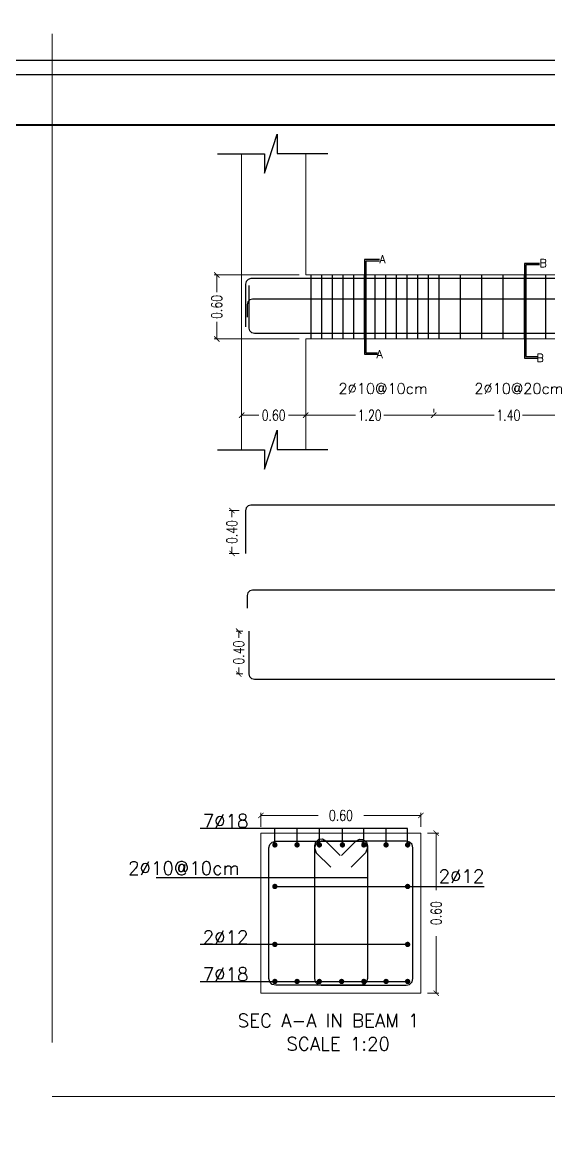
# Model space of a CAD drawing. Extents: x 166525 to 167198, y 178739 to 179747.
# Drawn here: x 167069.86 to 167079.72, y 179248.73 to 179269.75 of the extents above; entities that cross this region are included whole.
import ezdxf

# ---------------------------------------------------------------- set-up
doc = ezdxf.new("R2010")
doc.units = 0
doc.header["$MEASUREMENT"] = 0
doc.linetypes.add('AUSGEZOGEN', pattern=[0])
doc.linetypes.add('VONLAYER', pattern=[0])
doc.layers.get('0').update_dxf_attribs({"linetype": 'CONTINUOUS'})
doc.layers.get('DEFPOINTS').update_dxf_attribs({"linetype": 'CONTINUOUS'})
doc.layers.add('BEAM', color=6, linetype='CONTINUOUS', lineweight=13)
for name, color, linetype in [('BEAM-DIM', 4, 'CONTINUOUS'), ('BEAM-REIN', 2, 'CONTINUOUS'), ('COVER', 7, 'CONTINUOUS'), ('EBENE0', 7, 'AUSGEZOGEN'), ('FRAME', 2, 'CONTINUOUS'), ('MHATCH', 8, 'CONTINUOUS'), ('rebar call line', 8, 'CONTINUOUS'), ('REBARS', 2, 'CONTINUOUS'), ('Reinforcement', 10, 'CONTINUOUS'), ('TEXT', 7, 'CONTINUOUS')]:
    doc.layers.add(name, color=color, linetype=linetype)
doc.styles.add('DIM', font='simplex.shx', dxfattribs={"width": 0.75})
doc.styles.add('ROMANS', font='romans.shx')
doc.dimstyles.new('MUTASIM', dxfattribs={"dimscale": 0.9995, "dimtxt": 0.2, "dimasz": 0.1, "dimexe": 0.05, "dimexo": 0.12, "dimgap": 0.05, "dimtad": 0, "dimzin": 0, "dimdsep": 46, "dimtxsty": 'DIM', "dimblk": 'ARCHTICK', "dimcen": 0.09, "dimclrd": 35, "dimclre": 33, "dimclrt": 256, "dimazin": 0, "dimtfac": 1, "dimtofl": 0, "dimtmove": 1, "dimatfit": 3, "dimfxl": 0.18, "dimtolj": 1, "dimtzin": 0, "dimlwd": 13, "dimlwe": 9, "dimarcsym": 0})

# ---------------------------------------------------------------- blocks, each defined once
blk = doc.blocks.new('_ARCHTICK')
at = {"color": 0, "linetype": 'ByBlock', "const_width": 0.15}
blk.add_lwpolyline([(-0.5, -0.5), (0.5, 0.5)], dxfattribs=at)
blk = doc.blocks.new('*D1607')
at = {"layer": 'BEAM', "color": 33, "lineweight": 9, "transparency": 16777216}
for p, q in [((167075.168, 179262.511), (167075.168, 179262.441)), ((167077.568, 179262.511), (167077.568, 179262.441))]:
    blk.add_line(p, q, dxfattribs=at)
at = {"layer": 'BEAM', "color": 35, "lineweight": 13, "transparency": 16777216}
for p, q in [((167075.168, 179262.391), (167076.104, 179262.391)), ((167077.568, 179262.391), (167076.632, 179262.391))]:
    blk.add_line(p, q, dxfattribs=at)
at = {"layer": 'DEFPOINTS', "color": 0, "transparency": 16777216}
for p in [(167075.168, 179262.391), (167077.568, 179262.391), (167077.568, 179262.391)]:
    blk.add_point(p, dxfattribs=at)
at = {"layer": 'BEAM', "color": 35, "lineweight": 13, "transparency": 16777216, "xscale": 0.09995000000000001, "yscale": 0.09995000000000001, "zscale": 0.09995000000000001, "rotation": 180}
blk.add_blockref('_ARCHTICK', (167075.168, 179262.391), dxfattribs=at)
at = {"layer": 'BEAM', "color": 35, "lineweight": 13, "transparency": 16777216, "xscale": 0.09995000000000001, "yscale": 0.09995000000000001, "zscale": 0.09995000000000001}
blk.add_blockref('_ARCHTICK', (167077.568, 179262.391), dxfattribs=at)
at = {"layer": 'BEAM', "transparency": 16777216, "insert": (167076.368, 179262.391), "char_height": 0.1999, "attachment_point": 5, "style": 'DIM'}
blk.add_mtext('\\A1;1.20', dxfattribs=at)
blk = doc.blocks.new('*D1608')
at = {"layer": 'BEAM', "color": 33, "lineweight": 9, "transparency": 16777216}
for p, q in [((167077.568, 179262.511), (167077.568, 179262.441)), ((167080.368, 179262.511), (167080.368, 179262.441))]:
    blk.add_line(p, q, dxfattribs=at)
at = {"layer": 'BEAM', "color": 35, "lineweight": 13, "transparency": 16777216}
for p, q in [((167077.568, 179262.391), (167078.704, 179262.391)), ((167080.368, 179262.391), (167079.232, 179262.391))]:
    blk.add_line(p, q, dxfattribs=at)
at = {"layer": 'DEFPOINTS', "color": 0, "transparency": 16777216}
for p in [(167077.568, 179262.391), (167080.368, 179262.391), (167080.368, 179262.391)]:
    blk.add_point(p, dxfattribs=at)
at = {"layer": 'BEAM', "color": 35, "lineweight": 13, "transparency": 16777216, "xscale": 0.09995000000000001, "yscale": 0.09995000000000001, "zscale": 0.09995000000000001, "rotation": 180}
blk.add_blockref('_ARCHTICK', (167077.568, 179262.391), dxfattribs=at)
at = {"layer": 'BEAM', "color": 35, "lineweight": 13, "transparency": 16777216, "xscale": 0.09995000000000001, "yscale": 0.09995000000000001, "zscale": 0.09995000000000001}
blk.add_blockref('_ARCHTICK', (167080.368, 179262.391), dxfattribs=at)
at = {"layer": 'BEAM', "transparency": 16777216, "insert": (167078.968, 179262.391), "char_height": 0.1999, "attachment_point": 5, "style": 'DIM'}
blk.add_mtext('\\A1;1.40', dxfattribs=at)
blk = doc.blocks.new('*D1615')
at = {"layer": 'BEAM', "color": 33, "lineweight": 9, "transparency": 16777216}
for p, q in [((167073.968, 179262.511), (167073.968, 179262.441)), ((167075.168, 179262.511), (167075.168, 179262.441))]:
    blk.add_line(p, q, dxfattribs=at)
at = {"layer": 'BEAM', "color": 35, "lineweight": 13, "transparency": 16777216}
for p, q in [((167073.968, 179262.391), (167074.29, 179262.391)), ((167075.168, 179262.391), (167074.847, 179262.391))]:
    blk.add_line(p, q, dxfattribs=at)
at = {"layer": 'DEFPOINTS', "color": 0, "transparency": 16777216}
for p in [(167073.968, 179262.391), (167075.168, 179262.391), (167075.168, 179262.391)]:
    blk.add_point(p, dxfattribs=at)
at = {"layer": 'BEAM', "color": 35, "lineweight": 13, "transparency": 16777216, "xscale": 0.09995000000000001, "yscale": 0.09995000000000001, "zscale": 0.09995000000000001, "rotation": 180}
blk.add_blockref('_ARCHTICK', (167073.968, 179262.391), dxfattribs=at)
at = {"layer": 'BEAM', "color": 35, "lineweight": 13, "transparency": 16777216, "xscale": 0.09995000000000001, "yscale": 0.09995000000000001, "zscale": 0.09995000000000001}
blk.add_blockref('_ARCHTICK', (167075.168, 179262.391), dxfattribs=at)
at = {"layer": 'BEAM', "transparency": 16777216, "insert": (167074.568, 179262.391), "char_height": 0.1999, "attachment_point": 5, "style": 'DIM'}
blk.add_mtext('\\A1;0.60', dxfattribs=at)
blk = doc.blocks.new('*D1812')
at = {"layer": 'BEAM', "color": 33, "lineweight": 9, "transparency": 16777216}
for p, q in [((167073.921, 179260.603), (167073.737, 179260.603)), ((167073.921, 179259.803), (167073.737, 179259.803))]:
    blk.add_line(p, q, dxfattribs=at)
at = {"layer": 'BEAM', "color": 35, "lineweight": 13, "transparency": 16777216}
for p, q in [((167073.787, 179260.603), (167073.787, 179260.481)), ((167073.787, 179259.803), (167073.787, 179259.924))]:
    blk.add_line(p, q, dxfattribs=at)
at = {"layer": 'DEFPOINTS', "color": 0, "transparency": 16777216}
for p in [(167073.787, 179260.603), (167074.041, 179260.603), (167074.041, 179259.803)]:
    blk.add_point(p, dxfattribs=at)
at = {"layer": 'BEAM', "color": 35, "lineweight": 13, "transparency": 16777216, "xscale": 0.09995000000000001, "yscale": 0.09995000000000001, "zscale": 0.09995000000000001}
for p, rotation in [((167073.787, 179260.603), 90), ((167073.787, 179259.803), 270)]:
    blk.add_blockref('_ARCHTICK', p, dxfattribs=dict(at, rotation=rotation))
at = {"layer": 'BEAM', "transparency": 16777216, "insert": (167073.787, 179260.203), "char_height": 0.1999, "attachment_point": 5, "rotation": 90, "style": 'DIM'}
blk.add_mtext('\\A1;0.40', dxfattribs=at)
blk = doc.blocks.new('*D1815')
at = {"layer": 'BEAM', "color": 33, "lineweight": 9, "transparency": 16777216}
for p, q in [((167073.988, 179258.344), (167073.863, 179258.344)), ((167073.988, 179257.544), (167073.863, 179257.544))]:
    blk.add_line(p, q, dxfattribs=at)
at = {"layer": 'BEAM', "color": 35, "lineweight": 13, "transparency": 16777216}
for p, q in [((167073.913, 179258.344), (167073.913, 179258.222)), ((167073.913, 179257.544), (167073.913, 179257.666))]:
    blk.add_line(p, q, dxfattribs=at)
at = {"layer": 'DEFPOINTS', "color": 0, "transparency": 16777216}
for p in [(167074.108, 179258.344), (167073.913, 179257.544), (167074.108, 179257.544)]:
    blk.add_point(p, dxfattribs=at)
at = {"layer": 'BEAM', "color": 35, "lineweight": 13, "transparency": 16777216, "xscale": 0.09995000000000001, "yscale": 0.09995000000000001, "zscale": 0.09995000000000001}
for p, rotation in [((167073.913, 179258.344), 90), ((167073.913, 179257.544), 270)]:
    blk.add_blockref('_ARCHTICK', p, dxfattribs=dict(at, rotation=rotation))
at = {"layer": 'BEAM', "transparency": 16777216, "insert": (167073.913, 179257.944), "char_height": 0.1999, "attachment_point": 5, "rotation": 90, "style": 'DIM'}
blk.add_mtext('\\A1;0.40', dxfattribs=at)
blk = doc.blocks.new('*D1816')
at = {"layer": 'BEAM', "color": 33, "lineweight": 9, "transparency": 16777216}
for p, q in [((167075.048, 179265.018), (167073.452, 179265.018)), ((167075.048, 179263.818), (167073.452, 179263.818))]:
    blk.add_line(p, q, dxfattribs=at)
at = {"layer": 'BEAM', "color": 35, "lineweight": 13, "transparency": 16777216}
for p, q in [((167073.502, 179265.018), (167073.502, 179264.696)), ((167073.502, 179263.818), (167073.502, 179264.14))]:
    blk.add_line(p, q, dxfattribs=at)
at = {"layer": 'DEFPOINTS', "color": 0, "transparency": 16777216}
for p in [(167073.502, 179265.018), (167075.168, 179265.018), (167075.168, 179263.818)]:
    blk.add_point(p, dxfattribs=at)
at = {"layer": 'BEAM', "color": 35, "lineweight": 13, "transparency": 16777216, "xscale": 0.09995000000000001, "yscale": 0.09995000000000001, "zscale": 0.09995000000000001}
for p, rotation in [((167073.502, 179265.018), 90), ((167073.502, 179263.818), 270)]:
    blk.add_blockref('_ARCHTICK', p, dxfattribs=dict(at, rotation=rotation))
at = {"layer": 'BEAM', "transparency": 16777216, "insert": (167073.502, 179264.418), "char_height": 0.1999, "attachment_point": 5, "rotation": 90, "style": 'DIM'}
blk.add_mtext('\\A1;0.60', dxfattribs=at)
blk = doc.blocks.new('*D1822')
at = {"layer": 'BEAM', "color": 33, "lineweight": 9, "transparency": 16777216}
for p, q in [((167074.329, 179254.684), (167074.329, 179254.946)), ((167077.329, 179254.684), (167077.329, 179254.946))]:
    blk.add_line(p, q, dxfattribs=at)
at = {"layer": 'BEAM', "color": 35, "lineweight": 13, "transparency": 16777216}
for p, q in [((167074.329, 179254.896), (167075.401, 179254.896)), ((167077.329, 179254.896), (167076.257, 179254.896))]:
    blk.add_line(p, q, dxfattribs=at)
at = {"layer": 'DEFPOINTS', "color": 0, "transparency": 16777216}
for p in [(167077.329, 179254.896), (167074.329, 179254.564), (167077.329, 179254.564)]:
    blk.add_point(p, dxfattribs=at)
at = {"layer": 'BEAM', "color": 35, "lineweight": 13, "transparency": 16777216, "xscale": 0.09995000000000001, "yscale": 0.09995000000000001, "zscale": 0.09995000000000001, "rotation": 180}
blk.add_blockref('_ARCHTICK', (167074.329, 179254.896), dxfattribs=at)
at = {"layer": 'BEAM', "color": 35, "lineweight": 13, "transparency": 16777216, "xscale": 0.09995000000000001, "yscale": 0.09995000000000001, "zscale": 0.09995000000000001}
blk.add_blockref('_ARCHTICK', (167077.329, 179254.896), dxfattribs=at)
at = {"layer": 'BEAM', "transparency": 16777216, "insert": (167075.829, 179254.896), "char_height": 0.1999, "attachment_point": 5, "style": 'DIM'}
blk.add_mtext('\\A1;0.60', dxfattribs=at)
blk = doc.blocks.new('*D1823')
at = {"layer": 'BEAM', "color": 33, "lineweight": 9, "transparency": 16777216}
for p, q in [((167077.449, 179254.564), (167077.664, 179254.564)), ((167077.449, 179251.564), (167077.664, 179251.564))]:
    blk.add_line(p, q, dxfattribs=at)
at = {"layer": 'BEAM', "color": 35, "lineweight": 13, "transparency": 16777216}
for p, q in [((167077.614, 179254.564), (167077.614, 179253.492)), ((167077.614, 179251.564), (167077.614, 179252.635))]:
    blk.add_line(p, q, dxfattribs=at)
at = {"layer": 'DEFPOINTS', "color": 0, "transparency": 16777216}
for p in [(167077.329, 179254.564), (167077.614, 179254.564), (167077.329, 179251.564)]:
    blk.add_point(p, dxfattribs=at)
at = {"layer": 'BEAM', "color": 35, "lineweight": 13, "transparency": 16777216, "xscale": 0.09995000000000001, "yscale": 0.09995000000000001, "zscale": 0.09995000000000001}
for p, rotation in [((167077.614, 179254.564), 90), ((167077.614, 179251.564), 270)]:
    blk.add_blockref('_ARCHTICK', p, dxfattribs=dict(at, rotation=rotation))
at = {"layer": 'BEAM', "transparency": 16777216, "insert": (167077.614, 179253.064), "char_height": 0.1999, "attachment_point": 5, "rotation": 90, "style": 'DIM'}
blk.add_mtext('\\A1;0.60', dxfattribs=at)

msp = doc.modelspace()

# ---------------------------------------------------------------- linework, layer by layer
at = {"layer": 'BEAM'}
for p, q in [((167073.96832, 179267.2915), (167073.96832, 179261.74675)), ((167075.16832, 179267.2915), (167075.16832, 179265.01802)), ((167075.16832, 179265.01802), (167082.76832, 179265.01802)), ((167075.16832, 179263.81802), (167075.16832, 179261.74675)), ((167075.16832, 179263.81802), (167082.76832, 179263.81802))]:
    msp.add_line(p, q, dxfattribs=at)
msp.add_lwpolyline([(167074.32888, 179251.56359), (167077.32888, 179251.56359), (167077.32888, 179254.56359), (167074.32888, 179254.56359)], close=True, dxfattribs=at)
at = {"layer": 'BEAM-REIN', "const_width": 0.0475}
for points in [[(167074.56404, 179254.34262, 1), (167074.61654, 179254.34262, 1)], [(167074.98104, 179254.34262, 1), (167075.03354, 179254.34262, 1)], [(167075.39804, 179254.34262, 1), (167075.45054, 179254.34262, 1)], [(167075.83144, 179254.34262, 1), (167075.88394, 179254.34262, 1)], [(167076.23204, 179254.34262, 1), (167076.28454, 179254.34262, 1)], [(167076.64904, 179254.34262, 1), (167076.70154, 179254.34262, 1)], [(167077.05289, 179254.34262, 1), (167077.10539, 179254.34262, 1)], [(167074.56404, 179253.56389, 1), (167074.61654, 179253.56389, 1)], [(167077.05289, 179253.56389, 1), (167077.10539, 179253.56389, 1)], [(167074.56404, 179252.47845, 1), (167074.61654, 179252.47845, 1)], [(167077.05289, 179252.47845, 1), (167077.10539, 179252.47845, 1)], [(167074.56404, 179251.78461, 1), (167074.61654, 179251.78461, 1)], [(167074.98104, 179251.78461, 1), (167075.03354, 179251.78461, 1)], [(167075.39804, 179251.78461, 1), (167075.45054, 179251.78461, 1)], [(167075.81547, 179251.78461, 1), (167075.86797, 179251.78461, 1)], [(167076.23204, 179251.78461, 1), (167076.28454, 179251.78461, 1)], [(167076.64904, 179251.78461, 1), (167076.70154, 179251.78461, 1)], [(167077.05289, 179251.78461, 1), (167077.10539, 179251.78461, 1)]]:
    msp.add_lwpolyline(points, format="xyb", close=True, dxfattribs=at)
at = {"layer": 'COVER', "flags": 128}
for points in [[(167043.74335, 179311.08886), (167103.6646, 179311.08886), (167103.6646, 179268.76636), (167043.74335, 179268.76636)], [(167043.12657, 179269.038), (167103.04782, 179269.038), (167103.04782, 179226.7155), (167043.12657, 179226.7155)]]:
    msp.add_lwpolyline(points, close=True, dxfattribs=at)
at = {"layer": 'EBENE0', "color": 8, "linetype": 'AUSGEZOGEN'}
for p, q in [((167074.39358, 179266.92332), (167074.63155, 179267.65482)), ((167074.63155, 179267.65482), (167074.63155, 179267.2915)), ((167073.51494, 179267.28907), (167074.39358, 179267.28907)), ((167074.39358, 179267.28907), (167074.39358, 179266.92332)), ((167074.63155, 179267.2915), (167075.5834, 179267.2915)), ((167074.39358, 179261.37856), (167074.63155, 179262.11007)), ((167074.63155, 179262.11007), (167074.63155, 179261.74675)), ((167073.51494, 179261.74432), (167074.39358, 179261.74432)), ((167074.39358, 179261.74432), (167074.39358, 179261.37856)), ((167074.63155, 179261.74675), (167075.5834, 179261.74675))]:
    msp.add_line(p, q, dxfattribs=at)
at = {"layer": 'FRAME', "color": 8, "linetype": 'Continuous', "lineweight": 0}
for p, q in [((167070.4189, 179250.64415), (167070.4189, 179269.53413)), ((167096.57581, 179249.63165), (167070.4189, 179249.63165))]:
    msp.add_line(p, q, dxfattribs=at)
at = {"layer": 'MHATCH', "const_width": 0.03562, "flags": 128}
msp.add_lwpolyline([(167044.69407, 179267.82675), (167101.48032, 179267.82675), (167101.48032, 179227.92675), (167044.69407, 179227.92675)], close=True, dxfattribs=at)
at = {"layer": 'MHATCH'}
msp.add_lwpolyline([(167045.05032, 179267.82675), (167101.48032, 179267.82675), (167101.48032, 179227.92675)], dxfattribs=at)
at = {"layer": 'rebar call line'}
for p, q in [((167077.07914, 179254.65175), (167073.19198, 179254.65175)), ((167074.59029, 179254.34262), (167074.59029, 179254.65175)), ((167075.00729, 179254.34262), (167075.00729, 179254.65175)), ((167075.42429, 179254.34262), (167075.42429, 179254.65175)), ((167075.85769, 179254.34262), (167075.85769, 179254.65175)), ((167076.25829, 179254.34262), (167076.25829, 179254.65175)), ((167076.67529, 179254.34262), (167076.67529, 179254.65175)), ((167077.07914, 179254.34262), (167077.07914, 179254.65175)), ((167072.36466, 179253.73168), (167076.32711, 179253.73168)), ((167078.51456, 179253.55958), (167074.56439, 179253.55958)), ((167077.07914, 179252.47414), (167073.19198, 179252.47414)), ((167077.07914, 179251.78065), (167073.19198, 179251.78065))]:
    msp.add_line(p, q, dxfattribs=at)
for points in [[(167076.55012, 179265.30709), (167076.26832, 179265.30709), (167076.26832, 179263.53189), (167076.51233, 179263.53189)], [(167076.55012, 179265.27709), (167076.29787, 179265.27709), (167076.29787, 179263.56189), (167076.51233, 179263.56189)], [(167079.55012, 179265.23474), (167079.26832, 179265.23474), (167079.26832, 179263.45954), (167079.51233, 179263.45954)], [(167079.55012, 179265.20474), (167079.29787, 179265.20474), (167079.29787, 179263.48954), (167079.51233, 179263.48954)]]:
    msp.add_lwpolyline(points, dxfattribs=at)
at = {"layer": 'REBARS'}
for points in [[(167092.64186, 179264.04643), (167092.64186, 179264.84643), (167092.62825, 179264.89723), (167092.59106, 179264.93442), (167092.54026, 179264.94803), (167074.14266, 179264.94803), (167074.09186, 179264.93442), (167074.05467, 179264.89723), (167074.04106, 179264.84643), (167074.04106, 179264.04643)], [(167092.70902, 179264.8201), (167092.70902, 179264.0201), (167092.69541, 179263.9693), (167092.65822, 179263.93211), (167092.60742, 179263.9185), (167074.20982, 179263.9185), (167074.15902, 179263.93211), (167074.12183, 179263.9693), (167074.10822, 179264.0201), (167074.10822, 179264.8201)], [(167092.59016, 179264.22467), (167092.59016, 179264.46065), (167092.57655, 179264.51145), (167092.53936, 179264.54864), (167092.48856, 179264.56225), (167074.17144, 179264.56225), (167074.12064, 179264.54864), (167074.08345, 179264.51145), (167074.06984, 179264.46065), (167074.06984, 179264.22467)], [(167092.64186, 179259.80252), (167092.64186, 179260.60252), (167092.62825, 179260.65332), (167092.59106, 179260.69051), (167092.54026, 179260.70412), (167074.14266, 179260.70412), (167074.09186, 179260.69051), (167074.05467, 179260.65332), (167074.04106, 179260.60252), (167074.04106, 179259.80252)], [(167092.59016, 179258.77881), (167092.59016, 179259.01479), (167092.57655, 179259.06559), (167092.53936, 179259.10278), (167092.48856, 179259.11639), (167074.17144, 179259.11639), (167074.12064, 179259.10278), (167074.08345, 179259.06559), (167074.06984, 179259.01479), (167074.06984, 179258.77881)], [(167092.70902, 179258.34402), (167092.70902, 179257.54402), (167092.69541, 179257.49322), (167092.65822, 179257.45603), (167092.60742, 179257.44242), (167074.20982, 179257.44242), (167074.15902, 179257.45603), (167074.12183, 179257.49322), (167074.10822, 179257.54402), (167074.10822, 179258.34402)]]:
    msp.add_lwpolyline(points, dxfattribs=at)
for points in [[(167075.84091, 179254.14418, 0), (167076.11032, 179254.41359, 0), (167076.17533, 179254.44836, 0), (167076.24871, 179254.44113, 0), (167076.3057, 179254.39436, 0), (167076.32711, 179254.3238, 0), (167076.32711, 179251.84059, 0), (167076.31009, 179251.77709, 0), (167076.26361, 179251.7306, 0), (167076.20011, 179251.71359, 0), (167074.60588, 179251.71359, 0), (167074.54238, 179251.7306, 0), (167074.4959, 179251.77709, 0), (167074.47888, 179251.84059, 0), (167074.47888, 179254.28659, 0), (167074.4959, 179254.35009, 0), (167074.54238, 179254.39657, 0), (167074.60588, 179254.41359, 0), (167076.20011, 179254.41359, 0), (167076.28991, 179254.37639, 0), (167076.32711, 179254.28659, 0), (167076.28991, 179254.19678, 0), (167076.0205, 179253.92738, 0)], [(167075.81686, 179254.14418, 0), (167075.54745, 179254.41359, 0), (167075.48244, 179254.44836, 0), (167075.40906, 179254.44113, 0), (167075.35207, 179254.39436, 0), (167075.33066, 179254.3238, 0), (167075.33066, 179251.84059, 0), (167075.34768, 179251.77709, 0), (167075.39416, 179251.7306, 0), (167075.45766, 179251.71359, 0), (167077.05188, 179251.71359, 0), (167077.11538, 179251.7306, 0), (167077.16187, 179251.77709, 0), (167077.17888, 179251.84059, 0), (167077.17888, 179254.28659, 0), (167077.16187, 179254.35009, 0), (167077.11538, 179254.39657, 0), (167077.05188, 179254.41359, 0), (167075.45766, 179254.41359, 0), (167075.36786, 179254.37639, 0), (167075.33066, 179254.28659, 0), (167075.36786, 179254.19678, 0), (167075.63727, 179253.92738, 0)]]:
    msp.add_polyline3d(points, dxfattribs=at)
at = {"layer": 'Reinforcement', "linetype": 'VONLAYER'}
for p, q in [((167075.26832, 179263.81802), (167075.26832, 179265.01802)), ((167075.46832, 179263.81802), (167075.46832, 179265.01802)), ((167075.66832, 179263.81802), (167075.66832, 179265.01802)), ((167075.86832, 179263.81802), (167075.86832, 179265.01802)), ((167076.06832, 179263.81802), (167076.06832, 179265.01802)), ((167076.26832, 179263.81802), (167076.26832, 179265.01802)), ((167076.46832, 179263.81802), (167076.46832, 179265.01802)), ((167076.66832, 179263.81802), (167076.66832, 179265.01802)), ((167076.86832, 179263.81802), (167076.86832, 179265.01802)), ((167077.06832, 179263.81802), (167077.06832, 179265.01802)), ((167077.26832, 179263.81802), (167077.26832, 179265.01802)), ((167077.46832, 179263.81802), (167077.46832, 179265.01802)), ((167077.66832, 179263.81802), (167077.66832, 179265.01802)), ((167078.06832, 179263.81802), (167078.06832, 179265.01802)), ((167078.46832, 179263.81802), (167078.46832, 179265.01802)), ((167078.86832, 179263.81802), (167078.86832, 179265.01802)), ((167079.26832, 179263.81802), (167079.26832, 179265.01802)), ((167079.66832, 179263.81802), (167079.66832, 179265.01802))]:
    msp.add_line(p, q, dxfattribs=at)

# ---------------------------------------------------------------- texts
at = {"layer": 'BEAM-DIM', "style": 'ROMANS'}
for s, height, p in [('A', 0.15, (167076.55169, 179265.23629, 2612.33432)), ('B', 0.15, (167079.55169, 179265.16393, 2612.33432)), ('A', 0.15, (167076.49611, 179263.45954, 3480.91864)), ('B', 0.15, (167079.49611, 179263.38718, 3480.91864)), ('2%%C10@10cm', 0.2, (167075.78334, 179262.78925)), ('2%%C10@20cm', 0.2, (167078.32909, 179262.78925)), ('7%%C18', 0.25, (167073.23827, 179254.66559)), ('2%%C10@10cm', 0.25, (167071.83957, 179253.78366)), ('2%%C12', 0.25, (167077.66037, 179253.63109)), ('2%%C12', 0.25, (167073.23827, 179252.48798)), ('7%%C18', 0.25, (167073.23827, 179251.79449))]:
    msp.add_text(s, height=height, dxfattribs=at).set_placement(p)
at = {"layer": 'TEXT', "style": 'ROMANS'}
for s, p in [('SEC A-A IN BEAM 1 ', (167073.89364, 179250.92634, 186)), ('SCALE 1:20', (167074.80789, 179250.49066, 193.75))]:
    msp.add_text(s, height=0.25, dxfattribs=at).set_placement(p)

# ---------------------------------------------------------------- dimensions: what is measured, and where the dimension line sits
at = {"layer": 'BEAM'}
for base, p1, p2, text, override, picture, middle in [((167073.50161, 179265.01802), (167075.16832, 179263.81802), (167075.16832, 179265.01802), '0.60', {"dimlfac": 50}, '*D1816', (167073.50161, 179264.41802)), ((167073.78731, 179260.60252), (167074.04106, 179259.80252), (167074.04106, 179260.60252), '0.40', {"dimlfac": 50}, '*D1812', (167073.78731, 179260.20252)), ((167073.91337, 179257.54402), (167074.10822, 179258.34402), (167074.10822, 179257.54402), '0.40', {"dimlfac": 50}, '*D1815', (167073.91337, 179257.94402)), ((167077.61423, 179254.56359), (167077.32888, 179251.56359), (167077.32888, 179254.56359), '0.60', {"dimgap": 0.2, "dimlfac": 20}, '*D1823', (167077.61423, 179253.06359))]:
    dim = msp.add_linear_dim(base=base, p1=p1, p2=p2, angle=90, text=text, dimstyle='MUTASIM', override=override, dxfattribs=at)
    dim.commit()
    dim.dimension.update_dxf_attribs({"geometry": picture, "text_midpoint": middle})
for base, p1, p2, text, override, picture, middle in [((167075.16832, 179262.39137), (167073.96832, 179262.39137), (167075.16832, 179262.39137), '0.60', {"dimlfac": 50}, '*D1615', (167074.56832, 179262.39137)), ((167077.56832, 179262.39137), (167075.16832, 179262.39137), (167077.56832, 179262.39137), '1.20', {"dimlfac": 50}, '*D1607', (167076.36832, 179262.39137)), ((167080.36832, 179262.39137), (167077.56832, 179262.39137), (167080.36832, 179262.39137), '1.40', {"dimlfac": 50}, '*D1608', (167078.96832, 179262.39137)), ((167077.32888, 179254.89594), (167074.32888, 179254.56359), (167077.32888, 179254.56359), '0.60', {"dimgap": 0.2, "dimlfac": 20}, '*D1822', (167075.82888, 179254.89594))]:
    dim = msp.add_linear_dim(base=base, p1=p1, p2=p2, text=text, dimstyle='MUTASIM', override=override, dxfattribs=at)
    dim.commit()
    dim.dimension.update_dxf_attribs({"geometry": picture, "text_midpoint": middle})

doc.saveas('drawing.dxf')
